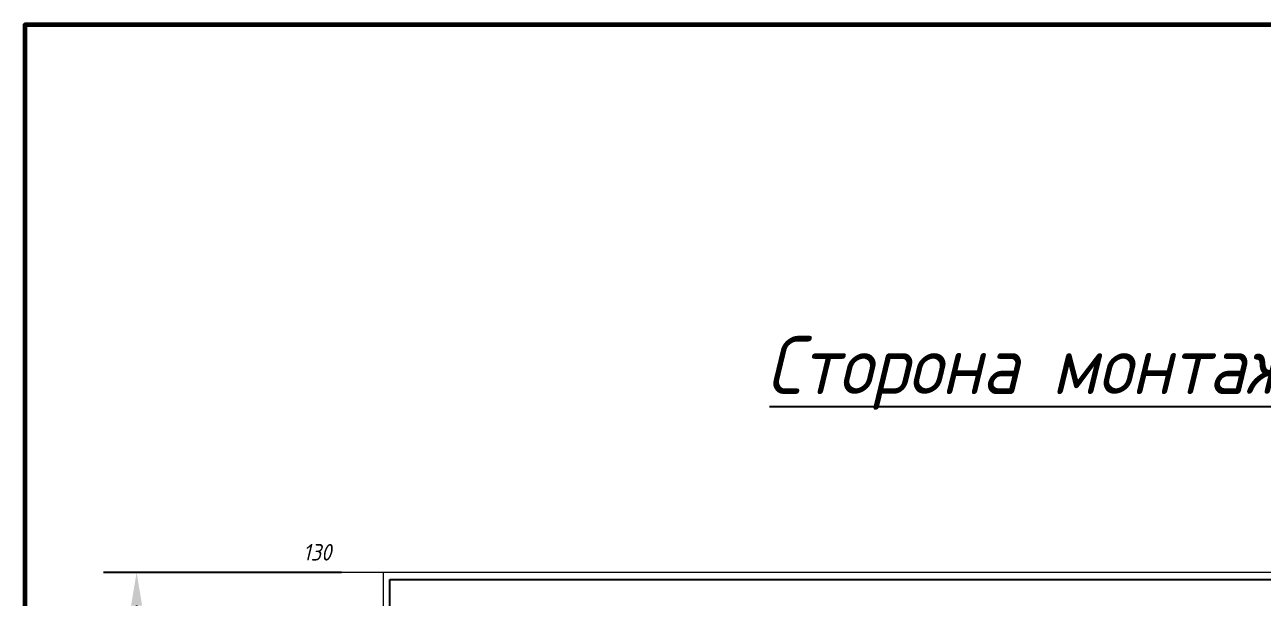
# Model space of a CAD drawing. Header units: millimetres. Extents: x -963 to 6553, y -1367 to 496.
# Drawn here: x 736.4 to 811, y 257.5 to 292 of the extents above; entities that cross this region are included whole.
import ezdxf

# ---------------------------------------------------------------- set-up
doc = ezdxf.new("R2010")
doc.units = ezdxf.units.MM
doc.header["$LTSCALE"] = 0.5
doc.layers.get('0').update_dxf_attribs({"lineweight": 60})
doc.layers.add('3-размеры', color=6, linetype='Continuous')
doc.layers.add('TopLayer', color=1, linetype='Continuous')
doc.layers.add('4-текст', color=7, linetype='Continuous', true_color=0x00ad00)
doc.layers.add('Для ПП', color=30, linetype='Continuous', lineweight=20)
doc.styles.get("Standard").update_dxf_attribs({"font": 'isocpeui.ttf', "width": 0.9})
doc.dimstyles.new('Standart', dxfattribs={"dimtxt": 5, "dimasz": 5, "dimexe": 2, "dimexo": 0, "dimgap": 1, "dimtad": 1, "dimtoh": 1, "dimdec": 1, "dimtxsty": 'Standard', "dimcen": 2.5, "dimadec": 0, "dimazin": 0, "dimtfac": 1, "dimtdec": 1, "dimtmove": 0, "dimatfit": 3, "dimldrblk": 'DOTSMALL', "dimfxl": 1, "dimarcsym": 0})

# ---------------------------------------------------------------- blocks, each defined once
blk = doc.blocks.new('*D146')
at = {"layer": '3-размеры', "color": 0, "lineweight": -2, "transparency": 16777216}
for p, q in [((755.541, 259), (741.182, 259)), ((743.182, 257), (743.182, 131)), ((755.541, 129), (741.182, 129))]:
    blk.add_line(p, q, dxfattribs=at)
at = {"layer": '3-размеры', "color": 0, "transparency": 16777216}
for points in [[(742.848, 257), (743.515, 257), (743.182, 259)], [(742.848, 131), (743.515, 131), (743.182, 129)]]:
    blk.add_solid(points, dxfattribs=at)
at = {"layer": '3-размеры', "color": 0, "transparency": 16777216, "insert": (741.182, 200.428), "char_height": 2, "attachment_point": 5, "rotation": 90}
blk.add_mtext('130', dxfattribs=at)
blk = doc.blocks.new('_DotSmall')
at = {"color": 0, "linetype": 'ByBlock', "const_width": 0.5}
blk.add_lwpolyline([(-0.0625, 0, 1), (0.0625, 0, 1)], format="xyb", close=True, dxfattribs=at)

msp = doc.modelspace()

# ---------------------------------------------------------------- linework, layer by layer
at = {"lineweight": 60}
msp.add_lwpolyline([(736.439, 5), (1131.439, 5), (1131.439, 292), (736.439, 292)], close=True, dxfattribs=at)
at = {"layer": '4-текст'}
msp.add_line((781.335, 269.006), (818.497, 269.006), dxfattribs=at)
at = {"layer": 'TopLayer'}
for p, q in [((758.441, 129.4), (758.441, 258.575)), ((758.441, 258.575), (837.645, 258.575))]:
    msp.add_line(p, q, dxfattribs=at)
at = {"layer": 'Для ПП'}
for p, q in [((758.041, 259), (755.541, 259)), ((758.041, 259), (758.041, 129)), ((838.041, 259), (758.041, 259))]:
    msp.add_line(p, q, dxfattribs=at)

# ---------------------------------------------------------------- texts
at = {"layer": '4-текст', "lineweight": -3, "width": 0.9}
msp.add_text('Сторона монтажа', height=3.5, dxfattribs=at).set_placement((781.149, 269.748))
at = {"layer": 'Для ПП', "width": 0.9}
msp.add_text('130', height=1, dxfattribs=at).set_placement((753.222, 259.713))

# ---------------------------------------------------------------- dimensions: what is measured, and where the dimension line sits
at = {"layer": '3-размеры'}
dim = msp.add_linear_dim(base=(743.182, 129), p1=(755.541, 259), p2=(755.541, 129), angle=90, dimstyle='Standart', override={"dimtxt": 2, "dimasz": 2}, dxfattribs=at)
dim.commit()
dim.dimension.update_dxf_attribs({"geometry": '*D146', "text_midpoint": (743.182, 200.428), "dimtype": 160})

doc.saveas('drawing.dxf')
